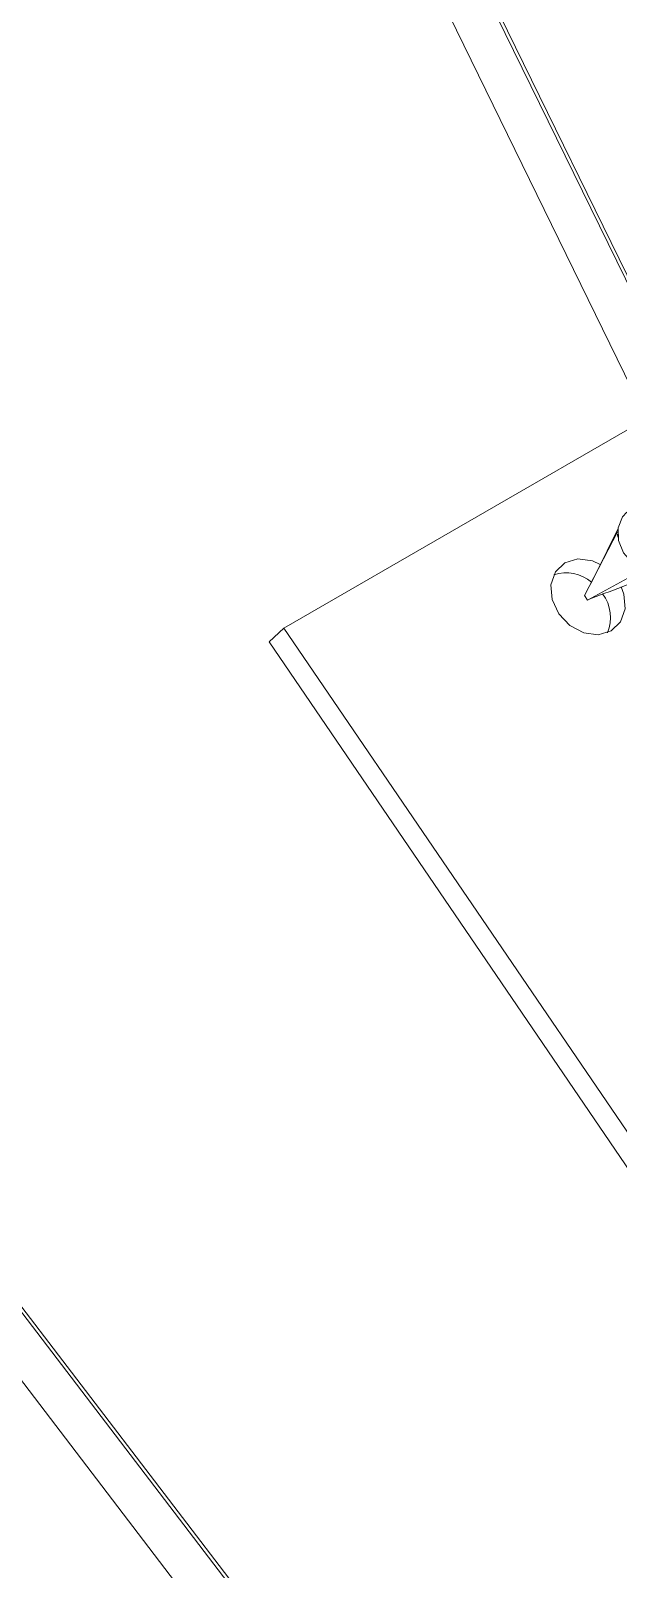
# Model space of a CAD drawing. Extents: x 0 to 216, y -5 to 280.
# Drawn here: x 38.48 to 41.18, y 181 to 188.08 of the extents above; entities that cross this region are included whole.
import ezdxf

# ---------------------------------------------------------------- set-up
doc = ezdxf.new("R2010")
doc.units = 0
doc.header["$LTSCALE"] = 10
doc.header["$MEASUREMENT"] = 0
doc.layers.add('CADdetails-3-FINE', color=11, linetype='CONTINUOUS', lineweight=5)
doc.layers.add('CADdetails-4-LIGHT', color=3, linetype='CONTINUOUS', lineweight=9)

msp = doc.modelspace()

# ---------------------------------------------------------------- linework, layer by layer
at = {"layer": 'CADdetails-3-FINE'}
for p, q in [((41.4781, 186.3895), (40.5782, 188.2284)), ((41.4905, 186.3966), (40.5892, 188.2385)), ((41.3083, 186.2914), (40.4003, 188.1471)), ((41.1758, 185.771), (41.0238, 185.478)), ((41.1758, 185.771), (41.0238, 185.478)), ((41.1759, 185.7598), (41.1764, 185.7472)), ((41.1759, 185.7598), (41.1764, 185.7472)), ((41.0371, 185.4566), (41.2909, 185.5943)), ((41.0371, 185.4566), (41.2909, 185.5943)), ((40.8604, 179.0071), (35.8769, 185.5241)), ((40.8714, 179.0172), (35.8879, 185.5342)), ((41.0371, 185.4566), (41.0238, 185.478)), ((41.0371, 185.4566), (41.0238, 185.478)), ((41.0557, 185.4659), (41.0371, 185.4566)), ((41.0557, 185.4659), (41.0371, 185.4566)), ((41.057, 185.4666), (41.0557, 185.4659)), ((41.057, 185.4666), (41.0557, 185.4659)), ((40.6856, 178.921), (35.7132, 185.4236))]:
    msp.add_line(p, q, dxfattribs=at)
at = {"layer": 'CADdetails-3-FINE', "flags": 128}
for points in [[(41.3, 185.5935), (41.2457, 185.6255), (41.2034, 185.674), (41.1795, 185.7317), (41.1778, 185.7898), (41.1983, 185.8395), (41.2189, 185.8609)], [(41.3, 185.5935), (41.2457, 185.6255), (41.2034, 185.674), (41.1795, 185.7317), (41.1778, 185.7898), (41.1983, 185.8395), (41.2189, 185.8609)], [(41.1786, 185.7867), (41.1282, 185.6841), (41.0534, 185.535)], [(41.1786, 185.7867), (41.1282, 185.6841), (41.0534, 185.535)], [(41.0962, 185.6214), (41.0595, 185.6375), (40.9928, 185.6462), (40.9331, 185.6284), (40.8897, 185.5867), (40.8692, 185.5276), (40.8746, 185.46), (40.9052, 185.3943)], [(41.0962, 185.6214), (41.0595, 185.6375), (40.9928, 185.6462), (40.9331, 185.6284), (40.8897, 185.5867), (40.8692, 185.5276), (40.8746, 185.46), (40.9052, 185.3943)], [(40.9052, 185.3943), (40.9562, 185.3403), (41.02, 185.3064), (41.0868, 185.2977), (41.1464, 185.3155), (41.1898, 185.3572), (41.2103, 185.4163), (41.2049, 185.4839), (41.1925, 185.5178)], [(40.9052, 185.3943), (40.9562, 185.3403), (41.02, 185.3064), (41.0868, 185.2977), (41.1464, 185.3155), (41.1898, 185.3572), (41.2103, 185.4163), (41.2049, 185.4839), (41.1925, 185.5178)]]:
    msp.add_lwpolyline(points, dxfattribs=at)
at = {"layer": 'CADdetails-3-FINE'}
for centre, radius, start, end in [((40.938, 185.3976), 0.1848, 50.38033, 107.44073), ((40.938, 185.3976), 0.1848, 50.38033, 107.44073), ((38.5472, 192.4809), 7.4498, 289.68791, 292.29182), ((38.5472, 192.4809), 7.4498, 289.68791, 292.29182), ((40.9623, 185.3773), 0.1806, 337.08048, 36.75208), ((40.9623, 185.3773), 0.1806, 337.08048, 36.75208)]:
    msp.add_arc(centre, radius, start, end, dxfattribs=at)
at = {"layer": 'CADdetails-4-LIGHT'}
for p, q in [((39.6402, 185.3284), (41.7714, 186.5588)), ((39.5718, 185.2655), (39.6402, 185.3284)), ((39.6402, 185.3284), (54.4434, 163.6122)), ((54.8653, 162.8301), (39.5718, 185.2655))]:
    msp.add_line(p, q, dxfattribs=at)

doc.saveas('drawing.dxf')
